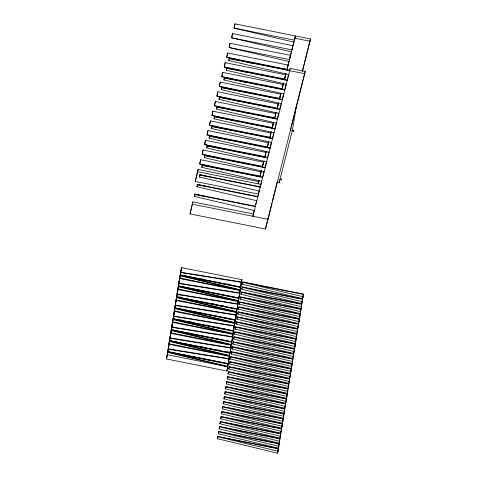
<?xml version="1.0" encoding="UTF-8"?>
<svg xmlns="http://www.w3.org/2000/svg" width="477" height="477" viewBox="0 0 477 477"><rect width="100%" height="100%" fill="white"/><g stroke="black" fill="none" stroke-linecap="round" stroke-linejoin="round"><path stroke-width="0.72" d="M171.004 331.92L170.557 334.449L170.724 333.703M175.882 301.595L176.323 299.073L176.162 299.812M177.474 292.127L177.027 294.649L177.194 293.91M180.574 272.749L181.016 270.226L180.861 270.966M231.905 340.858L232.031 340.328M232.353 338.33L232.186 339.075M233.396 331.801L233.229 332.517M241.123 283.994L241.225 283.606M265.307 155.21L265.361 154.834M282.545 86.975L282.45 87.5M285.002 77.268L284.858 77.99M282.652 422.014L282.819 421.274M282.939 420.231L283.099 419.492M287.5 392.112L287.667 391.373M296.39 337.293L296.557 336.553M297.642 329.81L297.475 330.531M302.042 302.412L302.209 301.667M302.49 299.908L302.323 300.629M227.642 366.992L227.75 366.622M228.054 364.786L227.905 365.37M228.37 362.598L228.519 362.019M229.419 356.045L229.562 355.46M229.825 353.839L229.681 354.423M231.19 345.092L231.339 344.507M230.558 349.444L230.087 352.688L169.675 340.608L169.562 340.226L170.05 338.288L230.838 348.049L230.087 352.688M232.967 334.144L233.116 333.56M233.694 329.744L233.843 329.166M234.106 327.544L233.974 328.027M234.744 323.191L234.875 322.708M235.155 320.985L235.006 321.57M235.882 316.591L235.733 317.175M236.926 310.038L236.842 310.288M238.291 301.291L238.44 300.707M237.659 305.644L237.337 307.307M238.703 299.085L238.554 299.669M239.025 296.897L239.168 296.312M239.43 294.691L238.959 297.934L178.553 285.854L179.734 278.55L240.146 290.63L239.221 295.239M240.48 288.132L240.33 288.716M240.796 285.944L240.945 285.365M280.077 96.759L280.017 97.093M277.823 451.755L277.972 451.176M278.234 449.549L278.091 450.133M278.634 446.77L278.783 446.192M279.045 444.57L278.896 445.148M279.439 441.791L279.588 441.207M279.85 439.585L279.766 439.836M280.249 436.807L280.398 436.222M280.661 434.601L280.512 435.185M281.054 431.822L281.168 431.452M281.865 426.837L282.014 426.259M281.466 429.616L281.323 430.2M282.277 424.631L282.145 425.114M283.481 416.874L283.63 416.29M283.893 414.668L283.743 415.246M284.697 409.683L284.554 410.268M285.097 406.905L285.246 406.321M286.313 399.714L286.17 400.298M286.713 396.936L286.862 396.357M287.124 394.735L286.975 395.314M289.134 381.988L289.283 381.403M288.74 384.766L288.591 385.35M289.944 377.003L290.094 376.419M290.749 372.018L290.898 371.44M290.356 374.797L290.243 375.166M291.56 367.034L291.709 366.455M291.972 364.833L291.823 365.412M292.365 362.055L292.514 361.471M292.777 359.849L292.645 360.332M293.176 357.07L293.325 356.486M293.981 352.086L294.13 351.501M294.392 349.879L294.243 350.464M294.792 347.101L294.941 346.517M295.203 344.895L295.054 345.479M295.597 342.116L295.746 341.538M296.819 334.932L296.67 335.51M297.213 332.153L297.362 331.569M298.024 327.168L298.495 323.925L238.083 311.845L237.707 314.164L297.743 328.564L298.232 326.62L238.202 312.22L238.083 311.845M298.829 322.184L298.978 321.599M299.24 319.978L299.091 320.562M299.639 317.199L299.783 316.621M300.051 314.993L299.902 315.577M300.444 312.214L300.593 311.636M300.856 310.014L300.748 310.384M301.255 307.236L301.398 306.651M302.871 297.266L303.014 296.682M303.283 295.06L303.133 295.645M166.521 358.972L167.707 351.668L228.113 363.748L226.933 371.052L166.521 358.972L167.761 352.396L227.797 366.795L226.933 371.052M167.326 353.988L167.707 351.668M167.838 350.833L169.538 341.443L229.574 355.842L228.704 360.099L229.079 357.786M168.298 348.019L169.538 341.443M169.478 340.721L169.102 343.041L169.478 340.721L229.89 352.801L229.139 357.434M170.068 337.072L171.315 330.495L231.345 344.895L230.403 349.641L230.892 347.703L231.267 345.384L170.855 333.304L169.615 339.88L171.315 330.495M171.255 329.768L170.879 332.087L171.255 329.768L231.667 341.848L230.671 347.989M171.392 328.927L173.091 319.542L233.122 333.942L232.174 338.694M171.845 326.119L173.032 318.821L233.438 330.901L232.633 335.886M172.614 321.713L173.032 318.821M173.163 317.98L174.862 308.595L234.899 322.989L233.951 327.741M173.622 315.172L174.803 307.868L235.215 319.948L234.463 324.587L235.215 319.948M174.427 310.187L174.803 307.868M175.399 304.219L176.639 297.642L236.675 312.041L235.805 316.299M176.579 296.921L176.204 299.234L176.579 296.921L236.991 309.001L235.9 315.72M176.717 296.08L177.957 289.503L238.369 301.583L237.445 306.186M177.981 288.287L178.356 285.967L238.762 298.047L237.582 305.352M178.493 285.127L180.187 275.742L240.223 290.141L239.275 294.893M178.947 282.318L180.133 275.014L240.539 287.094L239.734 292.079M179.757 277.334L180.133 275.014M180.264 274.18L181.51 267.603L241.917 279.683L241.052 283.94L241.917 279.683M289.569 70.542L290.117 68.384L305.22 71.401L265.546 229.014L190.037 213.911L192.869 201.89L253.859 214.084M258.462 194.091L195.296 181.463L198.128 169.436L259.118 181.636M167.898 351.555L168.274 349.236L229.061 359.002L228.31 363.635L167.898 351.555L169.085 344.257L229.491 356.337L228.787 359.944M169.675 340.608L170.05 338.288M171.452 329.655L171.827 327.335L232.609 337.102L231.858 341.735L171.452 329.655L172.632 322.351L233.044 334.431L231.858 341.735M173.223 318.702L173.598 316.388L234.386 326.149L233.635 330.782L173.223 318.702L174.409 311.403L234.815 323.484L233.897 328.093M174.999 307.754L175.375 305.435L236.163 315.196L235.411 319.834L174.999 307.754L175.375 305.435M176.639 297.642L174.94 307.027L176.186 300.45L236.592 312.53L235.888 316.144M176.776 296.801L177.152 294.488L237.934 304.248L237.182 308.881L176.776 296.801L177.957 289.503M178.356 285.967L177.17 293.272L178.416 286.689L238.446 301.088L237.504 305.84M178.553 285.854L178.929 283.535L239.71 293.295L238.959 297.934M180.324 274.901L180.7 272.582L241.487 282.348L240.736 286.981L180.324 274.901L181.51 267.603M190.037 213.911L192.869 201.89M195.296 181.463L198.128 169.436M254.372 210.464L194.455 196.441L194.831 194.121L255.243 206.201L255.356 206.583L194.95 194.503L194.831 194.121L204.216 196.321M256.829 200.757L196.912 186.734L197.287 184.42L257.699 196.5L257.813 196.876L197.406 184.796L197.287 184.42L207.394 186.781M259.285 191.05L199.368 177.027L199.744 174.713L260.156 186.793L260.269 187.169L199.857 175.089L199.744 174.713L208.407 176.74M261.742 181.343L201.825 167.326L202.2 165.006L262.612 177.086L262.726 177.462L202.314 165.382L202.2 165.006L209.421 166.694M264.198 171.637L204.281 157.619L204.657 155.299L265.063 167.379L265.182 167.755L204.77 155.675L204.657 155.299L210.435 156.653M266.655 161.936L206.738 147.912L207.113 145.592L267.519 157.672L267.639 158.054L207.227 145.968L207.113 145.592L213.607 147.113M269.111 152.229L209.194 138.205L209.57 135.885L269.976 147.971L270.095 148.347L209.683 136.267L209.57 135.885L218.955 138.086M271.568 142.522L211.651 128.498L212.026 126.184L272.433 138.264L272.552 138.64L212.14 126.56L212.026 126.184L219.963 128.039M274.025 132.815L214.101 118.797L214.483 116.477L274.889 128.557L275.002 128.933L214.596 116.853L214.483 116.477L223.141 118.505M276.481 123.108L216.558 109.09L216.934 106.77L277.346 118.851L277.459 119.226L217.053 107.146L216.934 106.77L224.154 108.458M278.932 113.407L219.015 99.383L219.39 97.064L279.802 109.144L279.916 109.525L219.509 97.439L219.39 97.064L225.168 98.417M281.388 103.7L221.471 89.676L221.847 87.357L282.259 99.443L282.372 99.818L221.966 87.738L221.847 87.357L228.346 88.877M283.845 93.993L223.928 79.969L224.303 77.656L284.715 89.736L284.829 90.111L224.417 78.031L224.303 77.656L231.524 79.343M286.301 84.286L226.384 70.268L226.76 67.949L287.172 80.029L287.285 80.404L226.873 68.324L226.76 67.949L234.702 69.809M288.758 74.579L228.841 60.561L229.216 58.242L289.622 70.322L289.742 70.697L252.899 216.284L254.187 210.363M227.362 368.387L228.113 363.748M228.286 362.681L228.566 360.94M229.246 356.772L229.592 354.96M229.675 354.125L229.89 352.801M230.91 346.487L231.667 341.848M232.687 335.534L233.438 330.901M233.873 328.665L233.635 330.782M234.028 327.252L234.314 325.511M235.388 318.88L236.163 315.196M236.348 312.972L236.783 310.616M238.011 302.686L238.655 298.709M239.359 294.398L239.543 293.242M239.788 291.733L240.003 290.41M240.158 289.801L240.539 287.094M240.998 284.286L240.736 286.981M258.54 181.516L258.164 183.836L259.077 180.228M217.512 438.751L217.888 436.431L278.3 448.511L278.037 451.206L277.548 453.15L217.512 438.751L217.888 436.431M218.323 433.766L218.699 431.452L279.105 443.532L278.848 446.228L278.353 448.165L218.323 433.766L218.699 431.452M219.128 428.787L219.503 426.468L279.916 438.548L279.653 441.243L279.164 443.181L219.128 428.787L219.503 426.468M219.939 423.803L220.314 421.483L280.72 433.563L280.464 436.258L279.969 438.202L219.939 423.803L220.314 421.483M220.744 418.818L221.119 416.499L281.531 428.579L281.269 431.274L280.78 433.217L220.744 418.818L221.119 416.499M221.555 413.833L221.93 411.514L282.336 423.594L282.08 426.289L281.585 428.233L221.555 413.833L221.93 411.514M222.36 408.849L222.735 406.535L283.147 418.615L282.885 421.31L282.396 423.248L222.36 408.849L222.735 406.535M223.17 403.864L223.546 401.551L283.952 413.631L283.696 416.326L283.201 418.263L223.17 403.864L223.546 401.551M223.975 398.885L224.351 396.566L284.763 408.646L284.501 411.341L284.012 413.279L223.975 398.885L224.351 396.566M224.786 393.901L225.162 391.581L285.568 403.661L285.312 406.356L284.817 408.3L224.786 393.901L225.162 391.581M225.591 388.916L225.967 386.597L286.379 398.677L286.117 401.372L285.628 403.315L225.591 388.916L225.967 386.597M226.402 383.931L226.778 381.612L287.184 393.698L286.927 396.387L286.433 398.331L226.402 383.931L226.778 381.612M227.207 378.947L227.583 376.633L287.995 388.713L287.732 391.408L287.243 393.346L227.207 378.947L227.583 376.633M228.018 373.968L228.394 371.649L288.8 383.729L288.537 386.424L288.048 388.361L228.018 373.968L228.394 371.649M228.823 368.983L229.198 366.664L289.611 378.744L289.348 381.439L288.859 383.383L228.823 368.983L229.198 366.664M229.634 363.999L230.009 361.679L290.415 373.759L290.153 376.454L289.664 378.398L229.634 363.999L230.009 361.679M230.439 359.014L230.814 356.695L291.226 368.775L290.964 371.47L290.475 373.413L230.439 359.014L230.814 356.695M231.25 354.029L231.625 351.716L292.031 363.796L291.769 366.491L291.28 368.429L231.25 354.029L231.625 351.716M232.055 349.051L232.43 346.731L292.842 358.811L292.58 361.506L292.091 363.444L232.055 349.051L232.43 346.731M232.865 344.066L233.241 341.747L293.647 353.827L293.385 356.522L292.896 358.466L232.865 344.066L233.241 341.747M233.67 339.081L234.046 336.762L294.458 348.842L294.196 351.537L293.707 353.481L233.67 339.081L234.046 336.762M234.475 334.097L234.857 331.777L295.263 343.857L295.001 346.552L294.512 348.496L234.475 334.097L234.857 331.777M235.286 329.112L235.662 326.793L296.074 338.879L295.812 341.574L295.323 343.512L235.286 329.112L235.662 326.793M236.091 324.127L236.473 321.814L296.879 333.894L296.616 336.589L296.128 338.527L236.091 324.127L236.473 321.814M236.902 319.149L237.278 316.829L297.69 328.909L297.427 331.604L296.938 333.542L236.902 319.149L237.278 316.829M238.518 309.179L238.894 306.86L299.306 318.94L299.043 321.635L298.554 323.579L238.518 309.179L238.894 306.86M239.323 304.195L239.698 301.875L300.111 313.961L299.848 316.65L299.359 318.594L239.323 304.195L239.698 301.875M240.134 299.21L240.509 296.897L300.921 308.977L300.659 311.672L300.164 313.61L240.134 299.21L240.509 296.897M240.939 294.231L241.314 291.912L301.726 303.992L301.464 306.687L300.975 308.625L240.939 294.231L241.314 291.912M241.75 289.247L242.125 286.927L302.537 299.007L302.275 301.702L301.78 303.646L241.75 289.247L242.125 286.927M242.554 284.262L242.93 281.943L303.342 294.023L303.08 296.718L302.591 298.662L242.554 284.262L242.93 281.943M289.742 70.697L290.117 68.384M286.975 69.958L295.376 35.93L294.512 40.187L234.1 28.107L234.97 23.85L310.479 38.953L302.442 71.538M265.546 229.014L265.832 227.273M277.334 182.423L279.146 182.786L279.617 179.889M290.952 127.842L290.6 130.012L292.413 130.376L296.521 105.023M277.548 453.15L278.192 449.179M278.353 448.165L279.105 443.532M279.164 443.181L279.594 440.533M279.969 438.202L280.613 434.225M280.78 433.217L281.531 428.579M281.585 428.233L282.336 423.594M282.396 423.248L283.147 418.615M283.201 418.263L283.952 413.631M284.012 413.279L284.763 408.646M284.817 408.3L285.568 403.661M285.628 403.315L286.379 398.677M286.433 398.331L287.184 393.698M287.243 393.346L287.78 390.329M288.048 388.361L288.8 383.729M288.859 383.383L289.611 378.744M289.664 378.398L290.415 373.759M290.475 373.413L291.012 370.104M291.28 368.429L292.031 363.796M292.091 363.444L292.842 358.811M292.896 358.466L293.647 353.827M293.707 353.481L294.458 348.842M294.512 348.496L295.263 343.857M295.323 343.512L296.074 338.879M296.128 338.527L296.772 334.556M296.938 333.542L297.69 328.909M297.743 328.564L298.495 323.925M298.554 323.579L299.306 318.94M299.359 318.594L300.111 313.961M300.164 313.61L300.921 308.977M300.975 308.625L301.512 305.316M301.78 303.646L302.537 299.007M302.698 298L303.342 294.023M179.084 281.919C179.602 279.373 178.446 285.508 178.964 282.956M179.716 277.912L179.871 277.173L179.435 279.695M180.741 272.009L180.592 272.707M177.307 292.866L177.468 292.133M177.939 288.859C178.458 286.325 177.313 292.419 177.826 289.903M179.596 278.95L179.441 279.689M175.53 303.819C176.055 301.273 174.892 307.409 175.417 304.857M173.759 314.766L173.914 314.033M174.391 310.765C174.91 308.22 173.747 314.355 174.272 311.803M176.049 300.85L175.9 301.553M171.982 325.719C172.495 323.191 171.344 329.309 171.863 326.757M172.495 322.756L172.334 323.495L172.722 321.164M173.64 315.81L173.473 316.555L173.92 314.027M170.206 336.673C170.718 334.144 169.568 340.256 170.092 337.71M170.838 332.666L170.999 331.926M168.429 347.62C168.953 345.074 167.791 351.209 168.315 348.663M168.947 344.656L168.78 345.396L169.228 342.874M169.061 343.613L169.222 342.874M167.171 355.603C166.658 358.155 167.809 352.014 167.29 354.566M236.664 311.66L236.514 312.363M237.397 307.266L237.307 307.713M235.62 318.213L235.471 318.916M230.296 351.066L230.129 351.811M301.518 305.614L301.625 305.059M293.438 355.448L293.498 355.115M291.012 370.396L291.101 369.949M289.396 380.366L289.557 379.626M288.478 386.388L288.346 387.026M286.051 401.336L285.967 401.783M284.435 411.305L284.286 412.009M200.584 159.729L199.72 163.993L260.126 176.073L260.997 171.809L200.584 159.729L199.72 163.993L221.376 169.061M203.041 150.022L202.17 154.286L262.583 166.366L263.447 162.108L203.041 150.022L202.17 154.286L222.389 159.014M205.498 140.321L204.627 144.579L265.039 156.659L265.904 152.401L205.498 140.321L204.627 144.579L225.567 149.48M207.954 130.615L207.084 134.872L267.496 146.952L268.36 142.695L207.954 130.615L207.084 134.872L230.91 140.447M210.411 120.908L209.54 125.165L269.952 137.245L270.817 132.988L210.411 120.908L209.54 125.165L231.917 130.406M212.861 111.201L211.997 115.464L272.409 127.544L273.273 123.281L212.861 111.201L211.997 115.464L235.095 120.866M215.318 101.494L214.453 105.757L274.865 117.837L275.73 113.58L215.318 101.494L214.453 105.757L236.109 110.825M217.774 91.793L216.91 96.05L277.316 108.13L278.186 103.873L217.774 91.793L216.91 96.05L239.287 101.285M220.231 82.086L219.366 86.343L279.772 98.423L280.643 94.166L220.231 82.086L219.366 86.343L242.465 91.751M222.687 72.379L221.823 76.636L282.229 88.716L283.099 84.459L222.687 72.379L221.823 76.636L245.643 82.211M225.144 62.672L224.279 66.935L284.686 79.015L285.556 74.752L225.144 62.672L224.279 66.935L248.821 72.677M227.601 52.965L226.73 57.228L287.142 69.308L288.007 65.045L227.601 52.965L226.73 57.228L251.999 63.137M230.057 43.264L229.187 47.521L289.599 59.601L290.463 55.344L230.057 43.264L229.187 47.521L289.11 61.545M232.514 33.557L231.643 37.814L292.055 49.894L292.92 45.637L232.514 33.557L231.643 37.814L291.56 51.838M234.97 23.85L234.1 28.107L294.017 42.131M272.647 126.208L272.582 126.518M291.93 49.841L291.996 49.536M281.132 179.406C281.639 177.307 280.661 181.636 281.174 179.537M298.715 98.56C298.208 100.623 299.18 96.342 298.674 98.423M241.171 283.773L241.487 282.348M194.455 196.441L194.95 194.503M196.912 186.734L197.406 184.796M199.368 177.027L199.857 175.089M201.825 167.326L202.314 165.382M204.281 157.619L204.77 155.675M206.738 147.912L207.227 145.968M209.194 138.205L209.683 136.267M211.651 128.498L212.14 126.56M214.101 118.797L214.596 116.853M216.558 109.09L217.053 107.146M219.015 99.383L219.509 97.439M221.471 89.676L221.966 87.738M223.928 79.969L224.417 78.031M226.384 70.268L226.873 68.324M228.841 60.561L229.216 58.242L237.88 60.269M260.341 174.397L261.271 170.706M262.732 164.941L263.644 161.339M265.105 155.574L266.196 151.245M268.02 144.042L268.748 141.156M270.328 134.931L271.121 131.789M272.218 127.46L273.494 122.416M275.134 115.929L276.046 112.328M277.686 105.84L278.419 102.96M279.987 96.753L280.786 93.587M282.247 87.822L283.338 83.499M284.799 77.733L285.896 73.41M287.714 66.202L288.996 61.157M289.909 57.55L291.548 51.063M291.912 49.626L293.915 41.696M294.72 38.518L295.048 37.224M259.983 176.627L261.444 170.861M262.356 167.26L263.996 160.773M264.908 157.166L266.369 151.4M267.281 147.798L268.921 141.311M269.654 138.431L271.294 131.944M272.081 128.838L273.661 122.571M274.758 118.248L276.219 112.483M277.131 108.881L278.586 103.115M279.683 98.787L281.144 93.021M282.05 89.42L283.696 82.932M284.423 80.053L286.063 73.565M255.284 206.04L256.745 200.274M257.473 197.389L259.112 190.907M260.025 187.3L261.664 180.813M262.577 177.211L264.037 171.446M264.95 167.844L266.589 161.357M267.502 157.75L268.962 151.984M269.875 148.383L271.33 142.617M272.427 138.294L273.887 132.528M274.8 128.921L276.255 123.155M277.352 118.833L278.806 113.067M279.719 109.466L281.364 102.978M282.277 99.371L283.732 93.605M284.644 90.004L286.105 84.238M287.017 80.631L288.657 74.15M234.404 324.932L234.899 322.989L174.487 310.909M237.707 314.164L238.202 312.22L298.608 324.3M230.343 349.993L230.838 348.049M229.246 357.136L229.574 355.842L169.162 343.762M228.733 360.296L229.061 359.002M302.275 71.383L310.479 38.953M265.922 226.694L268.205 217.679M271.842 203.297L268.002 219.307L192.493 204.204M272.212 201.854L277.316 181.671M291.179 126.9L305.22 71.401M279.146 182.786L292.413 130.376M180.759 272.236L241.541 281.996M178.982 283.189L239.77 292.95M177.205 294.136L237.993 303.903M175.435 305.089L236.216 314.85M173.658 316.036L234.44 325.803M171.881 326.989L232.669 336.75M170.104 337.937L230.892 347.703M171.022 340.465L169.562 340.226L171.016 340.518M168.333 348.89L229.115 358.65M295.001 38.249L310.104 41.266M229.33 58.617L304.845 73.72M197.752 171.756L261.038 184.408M303.455 294.398L243.049 282.318L303.08 296.718M184.575 275.396L186.03 275.688M201.318 278.747L202.773 279.039M218.055 282.092L219.515 282.384M227.517 283.988L228.972 284.274M302.651 299.383L242.238 287.303L302.275 301.702M240.652 287.476L180.246 275.396L240.277 289.789M179.811 278.061L240.223 290.141M301.84 304.368L241.434 292.288L301.464 306.687M301.035 309.352L240.623 297.272L300.659 311.672M238.882 298.423L178.47 286.343L238.506 300.743M178.04 289.008L238.446 301.088M300.224 314.337L239.818 302.257L299.848 316.65M299.419 319.322L239.007 307.236L299.043 321.635M178.845 296.861L180.3 297.153M186.119 298.316L187.574 298.608M195.582 300.212L197.037 300.504M212.325 303.557L213.779 303.849M221.787 305.453L223.242 305.739M237.105 309.376L176.693 297.296L236.729 311.696M176.263 299.961L236.675 312.041M297.803 329.285L237.391 317.205L297.427 331.604M235.328 320.323L174.922 308.243L234.952 322.643M296.992 334.27L236.586 322.19L296.616 336.589M296.187 339.254L235.775 327.174L295.812 341.574M173.109 318.326L174.564 318.618M180.389 319.781L181.844 320.073M189.852 321.677L191.307 321.963M206.589 325.022L208.044 325.314M216.051 326.912L217.506 327.204M223.331 328.373L224.786 328.659M233.557 331.276L173.145 319.196L233.181 333.596M295.376 344.239L234.97 332.159L295.001 346.552M172.716 321.862L233.122 333.942M294.571 349.218L234.159 337.138L294.196 351.537M293.76 354.202L233.354 342.122L293.385 356.522M231.78 342.224L171.368 330.144L231.405 344.543M170.939 332.809L231.345 344.895M292.956 359.187L232.543 347.107L292.58 361.506M292.145 364.172L231.739 352.092L291.769 366.491M174.654 341.246L176.108 341.538M184.116 343.142L185.571 343.428M200.853 346.487L202.314 346.779M210.315 348.377L211.77 348.669M217.595 349.832L219.05 350.124M227.058 351.728L228.513 352.02M230.003 353.177L169.597 341.097L229.628 355.496M291.34 369.156L230.928 357.076L290.964 371.47M290.529 374.135L230.123 362.055L290.153 376.454M228.227 364.13L167.821 352.05L227.851 366.443M167.385 354.715L227.797 366.795M289.724 379.12L229.312 367.04L289.348 381.439M288.919 384.104L228.507 372.024L288.537 386.424M288.108 389.089L227.696 377.009L287.732 391.408M287.303 394.074L226.891 381.994L286.927 396.387M286.492 399.058L226.08 386.972L286.117 401.372M285.687 404.037L225.275 391.957L285.312 406.356M284.876 409.022L224.464 396.942L284.501 411.341M284.071 414.006L223.659 401.926L283.696 416.326M283.26 418.991L222.848 406.911L282.885 421.31M282.456 423.975L222.043 411.895L282.08 426.289M281.645 428.954L221.239 416.874L281.269 431.274M280.84 433.939L220.428 421.859L280.464 436.258M280.029 438.923L219.623 426.843L279.653 441.243M279.224 443.908L218.812 431.828L278.848 446.228M278.413 448.893L218.007 436.813L278.037 451.206M237.069 308.506L237.182 308.881M235.292 319.459L235.411 319.834M228.191 363.259L228.31 363.635M293.289 131.563L293.588 130.191L293.289 131.563"/></g></svg>
